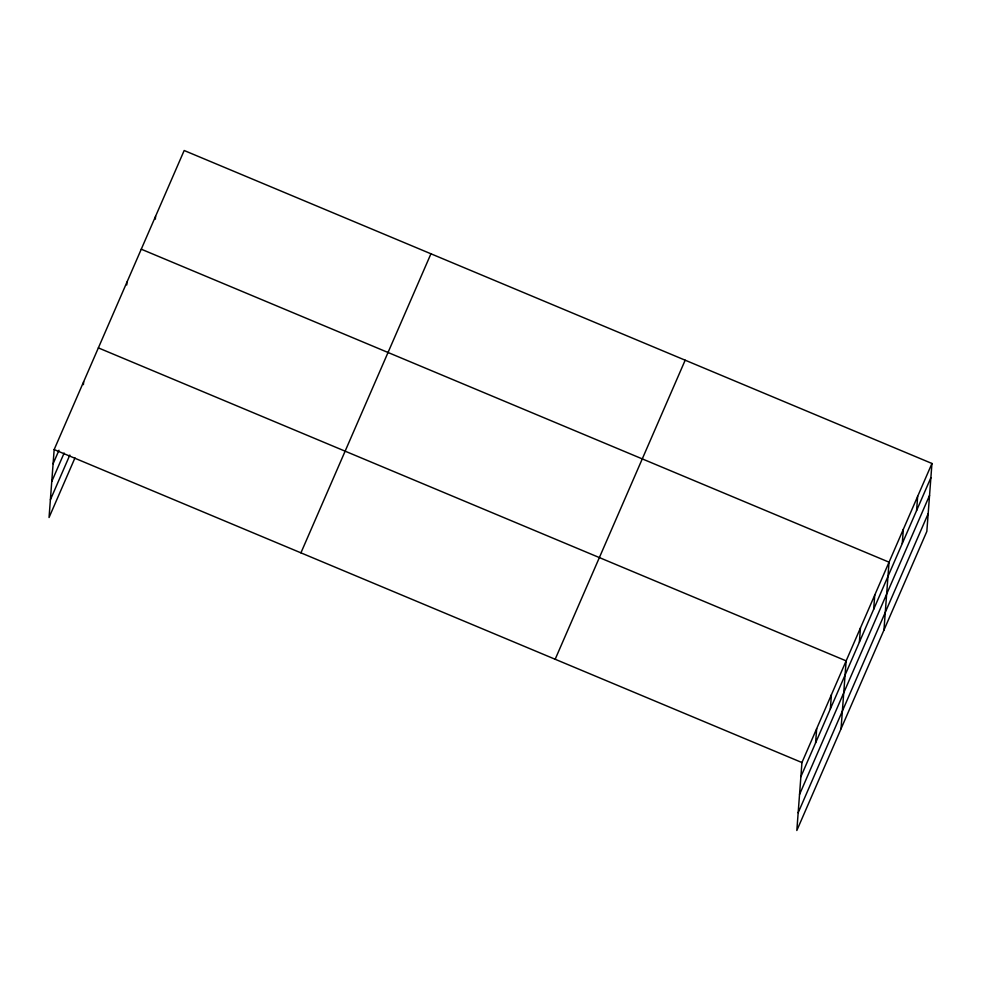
<?xml version="1.0" encoding="UTF-8"?>
<svg xmlns="http://www.w3.org/2000/svg" width="981" height="981" viewBox="0 0 981 981"><rect width="100%" height="100%" fill="white"/><g stroke="black" fill="none" stroke-linecap="round" stroke-linejoin="round"><path stroke-width="1.47" d="M931.95 463.473L801.943 762.544L796.83 830.49L926.837 531.432L931.95 463.473L184.17 150.51L54.163 449.568L49.05 517.527L74.985 457.869M83.41 384.626L83.63 381.781M126.757 284.944L126.966 282.099M155.354 219.143L155.574 216.311M815.603 742.862L816.67 728.65M830.343 708.969L831.41 694.756M841.036 728.809L846.137 660.863L98.358 347.887M859.381 642.175L860.447 627.963M873.679 609.275L874.745 595.062M883.942 630.121L889.044 562.174L141.264 249.199M902.275 543.486L903.342 529.274M916.585 510.586L917.652 496.374M53.097 463.78L58.983 450.23M51.76 481.512L64.133 453.05M50.387 499.783L69.835 455.049M300.922 552.855L430.941 253.785M555.172 659.257L685.179 360.199M800.864 776.756L930.883 477.686M799.54 794.487L929.547 495.417M798.166 812.759L928.173 513.688M54.163 449.568L801.943 762.544"/></g></svg>
